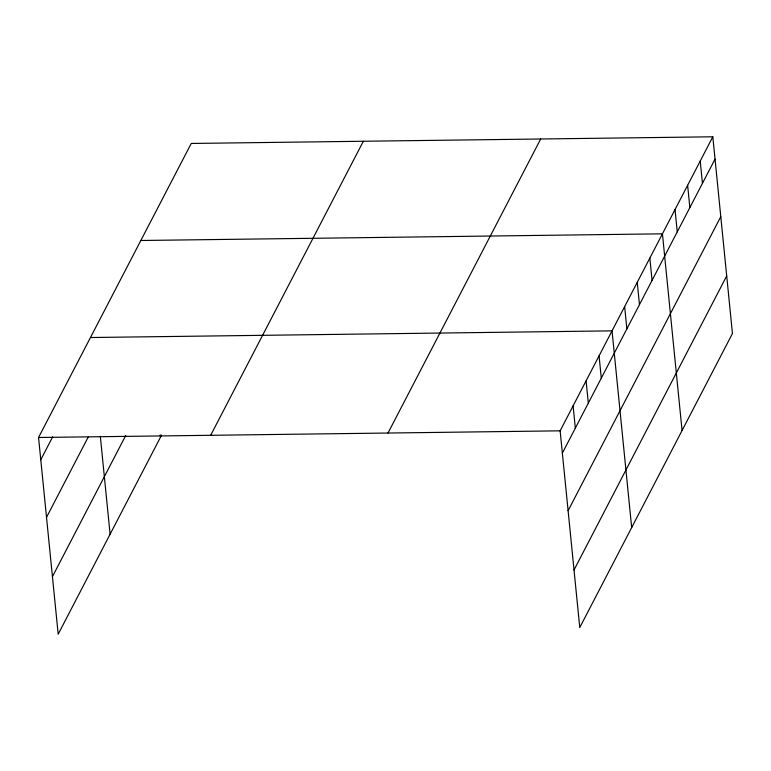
<?xml version="1.0" encoding="UTF-8"?>
<svg xmlns="http://www.w3.org/2000/svg" width="771" height="771" viewBox="0 0 771 771"><rect width="100%" height="100%" fill="white"/><g stroke="black" fill="none" stroke-linecap="round" stroke-linejoin="round"><path stroke-width="1.16" d="M161.582 435.095L58.182 634.205L38.55 437.494L191.237 143.454L712.818 136.795L732.45 333.506L579.763 627.546L560.132 430.835L712.818 136.795M40.776 459.786L52.669 436.878M46.52 517.351L88.154 437.157M52.438 576.65L125.712 435.538M210.676 435.297L363.353 141.257M388.006 433.032L540.693 138.992M562.358 453.126L715.045 159.086M568.102 510.681L720.789 216.641M574.019 569.981L726.706 275.941M140.852 240.494L662.434 233.825L682.065 430.536M90.467 337.525L612.039 330.855L631.68 527.566M38.55 437.494L560.132 430.835M700.222 161.052L702.448 183.344M687.626 185.31L689.852 207.601M675.03 209.567L677.246 231.859M649.837 258.083L652.054 280.374M637.241 282.34L639.458 304.632M624.645 306.598L626.862 328.889M599.067 355.855L601.293 378.147M586.085 380.845L588.312 403.137M573.113 405.845L575.33 428.127M160.252 434.854L160.484 437.196M100.326 436.347L110.099 534.236"/></g></svg>
